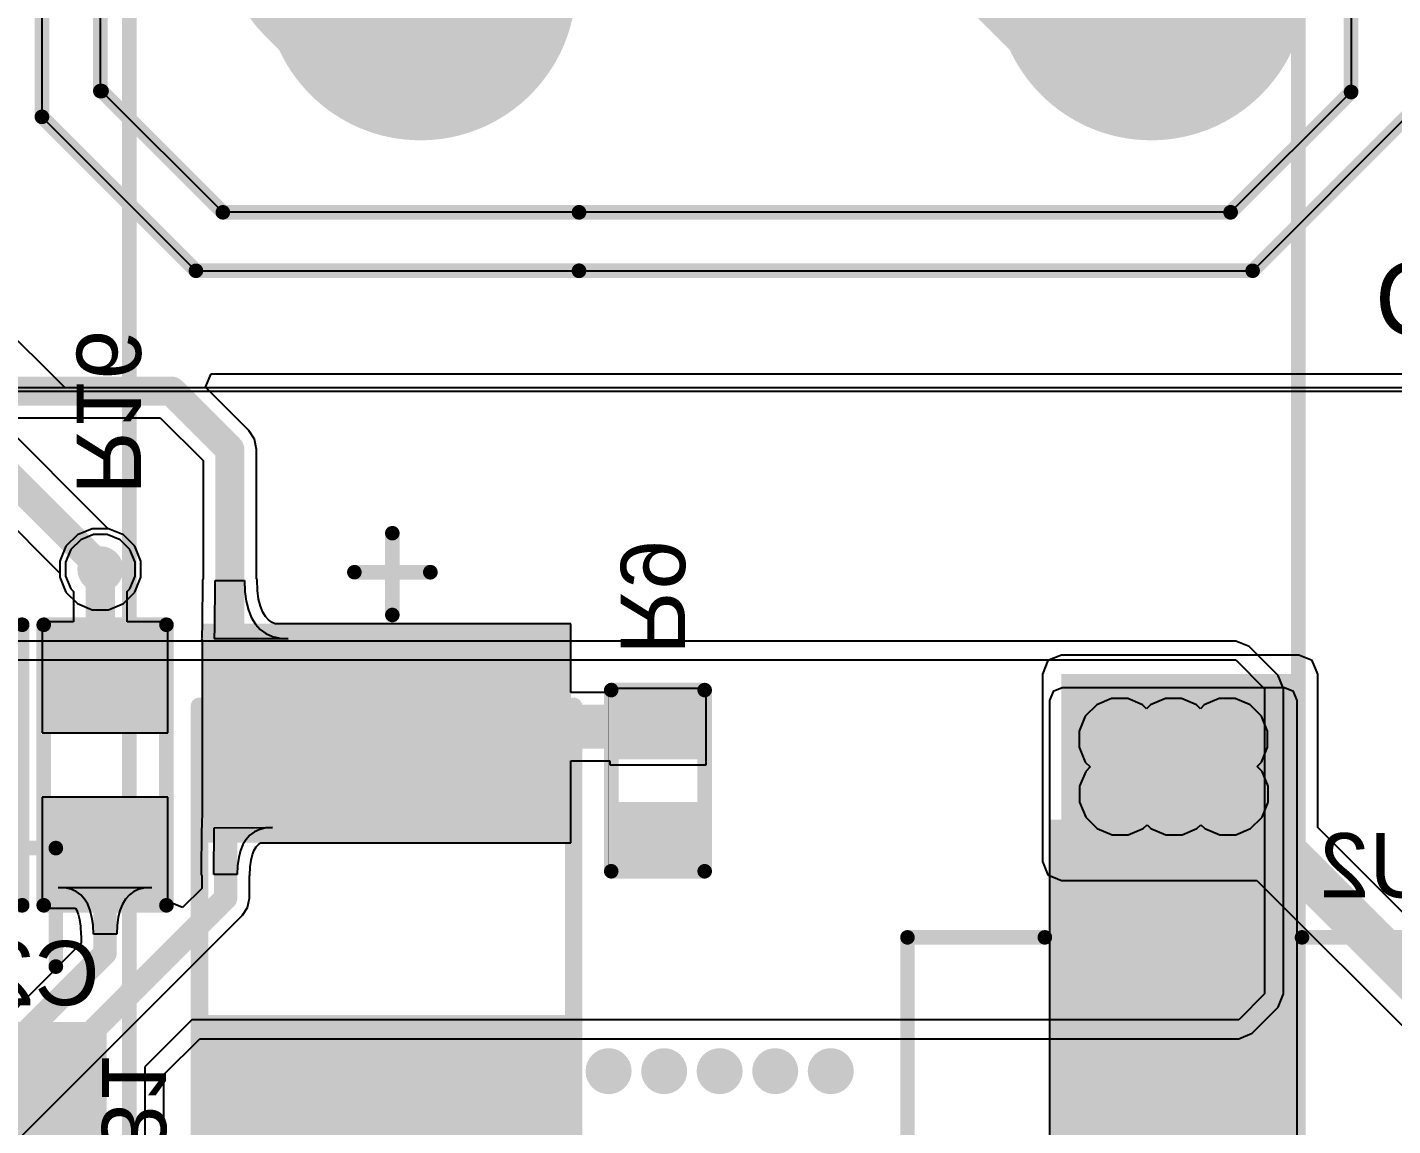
# Model space of a CAD drawing. Header units: millimetres. Extents: x -6 to 110, y 0 to 86.
# Drawn here: x 8.61 to 20.48, y 17.11 to 26.66 of the extents above; entities that cross this region are included whole.
import ezdxf

# ---------------------------------------------------------------- set-up
doc = ezdxf.new("R2010")
doc.units = ezdxf.units.MM
for name, color, linetype in [('BottomLayer', 5, 'Continuous'), ('BottomOverlay', 54, 'Continuous'), ('BottomPaste', 16, 'Continuous'), ('BottomSolder', 6, 'Continuous'), ('Mechanical2', 216, 'Continuous'), ('MidLayer1', 16, 'Continuous'), ('MidLayer2', 76, 'Continuous'), ('MultiLayer', 9, 'Continuous'), ('PadHoleLayer', 156, 'Continuous'), ('TopLayer', 1, 'Continuous'), ('TopOverlay', 2, 'Continuous'), ('TopPaste', 8, 'Continuous'), ('TopSolder', 216, 'Continuous'), ('ViaHoleLayer', 16, 'Continuous')]:
    doc.layers.add(name, color=color, linetype=linetype)
doc.styles.add('Arial', font='', dxfattribs={"height": 0.2})
doc.styles.get('Arial').set_extended_font_data('Arial')

# ---------------------------------------------------------------- blocks, each defined once
blk = doc.blocks.new('HF32FA_G_005_HSL1_22')
at = {"layer": 'BottomLayer'}
h = blk.add_hatch(color=5, dxfattribs=at)
edge = h.paths.add_edge_path()
edge.add_arc((7.62, 2.55), 1.25, 0, 360)
h = blk.add_hatch(color=5, dxfattribs=at)
edge = h.paths.add_edge_path()
edge.add_arc((7.62, -3.8), 1.25, 0, 360)
at = {"layer": 'BottomSolder'}
h = blk.add_hatch(color=6, dxfattribs=at)
edge = h.paths.add_edge_path()
edge.add_arc((7.62, 2.55), 1.352, 0, 360)
h = blk.add_hatch(color=6, dxfattribs=at)
edge = h.paths.add_edge_path()
edge.add_arc((7.62, -3.8), 1.352, 0, 360)
at = {"layer": 'MidLayer1'}
h = blk.add_hatch(color=16, dxfattribs=at)
edge = h.paths.add_edge_path()
edge.add_arc((7.62, 2.55), 1.25, 0, 360)
h = blk.add_hatch(color=16, dxfattribs=at)
edge = h.paths.add_edge_path()
edge.add_arc((7.62, -3.8), 1.25, 0, 360)
at = {"layer": 'MidLayer2'}
h = blk.add_hatch(color=76, dxfattribs=at)
edge = h.paths.add_edge_path()
edge.add_arc((7.62, 2.55), 1.25, 0, 360)
h = blk.add_hatch(color=76, dxfattribs=at)
edge = h.paths.add_edge_path()
edge.add_arc((7.62, -3.8), 1.25, 0, 360)
at = {"layer": 'MultiLayer'}
h = blk.add_hatch(color=9, dxfattribs=at)
edge = h.paths.add_edge_path()
edge.add_arc((7.62, 2.55), 1.25, 0, 360)
h = blk.add_hatch(color=9, dxfattribs=at)
edge = h.paths.add_edge_path()
edge.add_arc((7.62, -3.8), 1.25, 0, 360)
at = {"layer": 'PadHoleLayer'}
h = blk.add_hatch(color=156, dxfattribs=at)
edge = h.paths.add_edge_path()
edge.add_arc((7.62, 2.55), 0.65, 0, 360)
h = blk.add_hatch(color=156, dxfattribs=at)
edge = h.paths.add_edge_path()
edge.add_arc((7.62, -3.8), 0.65, 0, 360)
at = {"layer": 'TopLayer'}
h = blk.add_hatch(color=1, dxfattribs=at)
edge = h.paths.add_edge_path()
edge.add_arc((7.62, 2.55), 1.25, 0, 360)
h = blk.add_hatch(color=1, dxfattribs=at)
edge = h.paths.add_edge_path()
edge.add_arc((7.62, -3.8), 1.25, 0, 360)
at = {"layer": 'TopSolder'}
h = blk.add_hatch(color=216, dxfattribs=at)
edge = h.paths.add_edge_path()
edge.add_arc((7.62, 2.55), 1.352, 0, 360)
h = blk.add_hatch(color=216, dxfattribs=at)
edge = h.paths.add_edge_path()
edge.add_arc((7.62, -3.8), 1.352, 0, 360)
at = {"layer": 'TopOverlay', "const_width": 0.127}
for points in [[(-8.814, 5.08), (8.814, 5.08)], [(-8.814, -5.08), (8.814, -5.08)]]:
    blk.add_lwpolyline(points, dxfattribs=at)
blk = doc.blocks.new('SOT_89_3_B_37')
at = {"layer": 'BottomLayer'}
for points in [[(-1.79, 1.997), (-1.21, 1.997), (-1.21, 0.268), (-1.79, 0.268)], [(-0.29, 1.997), (0.29, 1.997), (0.29, 0.268), (-0.29, 0.268)], [(1.21, 1.997), (1.79, 1.997), (1.79, 0.268), (1.21, 0.268)], [(-0.967, 0.382), (0.967, 0.382), (0.967, -2.647), (-0.967, -2.647)]]:
    blk.add_hatch(color=5, dxfattribs=at).paths.add_polyline_path(points)
at = {"layer": 'BottomPaste'}
for points in [[(-1.79, 1.997), (-1.21, 1.997), (-1.21, 0.268), (-1.79, 0.268)], [(-0.29, 1.997), (0.29, 1.997), (0.29, 0.268), (-0.29, 0.268)], [(1.21, 1.997), (1.79, 1.997), (1.79, 0.268), (1.21, 0.268)], [(-0.967, 0.382), (0.967, 0.382), (0.967, -2.647), (-0.967, -2.647)]]:
    blk.add_hatch(color=16, dxfattribs=at).paths.add_polyline_path(points)
at = {"layer": 'BottomSolder'}
for points in [[(-1.892, 2.099), (-1.108, 2.099), (-1.108, 0.166), (-1.892, 0.166)], [(-0.392, 2.099), (0.392, 2.099), (0.392, 0.166), (-0.392, 0.166)], [(1.108, 2.099), (1.892, 2.099), (1.892, 0.166), (1.108, 0.166)], [(-1.068, 0.484), (1.068, 0.484), (1.068, -2.749), (-1.068, -2.749)]]:
    blk.add_hatch(color=6, dxfattribs=at).paths.add_polyline_path(points)
at = {"layer": 'BottomOverlay', "const_width": 0.127}
for points in [[(-2.083, 1.27), (-2.083, 1.016)], [(-1.956, 1.143), (-2.083, 1.27)], [(-1.956, 1.143), (-2.083, 1.016)], [(-2.311, 0.889), (-2.311, -1.727)], [(2.311, 0.889), (2.311, -1.727)], [(-1.118, -1.727), (-2.311, -1.727)], [(2.311, -1.727), (1.118, -1.727)]]:
    blk.add_lwpolyline(points, dxfattribs=at)
at = {"layer": 'BottomOverlay', "const_width": 0.0635}
for points in [[(-2.115, 1.27, 1), (-2.051, 1.27, 1)], [(-2.115, 1.27, 1), (-2.051, 1.27, 1)], [(-1.988, 1.143, 1), (-1.924, 1.143, 1)], [(-1.988, 1.143, 1), (-1.924, 1.143, 1)], [(-2.115, 1.016, 1), (-2.051, 1.016, 1)], [(-2.115, 1.016, 1), (-2.051, 1.016, 1)], [(-2.343, 0.889, 1), (-2.28, 0.889, 1)], [(2.28, 0.889, 1), (2.343, 0.889, 1)], [(-2.343, -1.727, 1), (-2.28, -1.727, 1)], [(-2.343, -1.727, 1), (-2.28, -1.727, 1)], [(-1.149, -1.727, 1), (-1.086, -1.727, 1)], [(1.086, -1.727, 1), (1.149, -1.727, 1)], [(2.28, -1.727, 1), (2.343, -1.727, 1)], [(2.28, -1.727, 1), (2.343, -1.727, 1)]]:
    blk.add_lwpolyline(points, format="xyb", close=True, dxfattribs=at)
blk = doc.blocks.new('RES_0603_B_40')
at = {"layer": 'BottomLayer'}
for points in [[(-1.143, -0.4445), (-1.143, 0.4445), (-0.381, 0.4445), (-0.381, -0.4445)], [(0.381, -0.4445), (0.381, 0.4445), (1.143, 0.4445), (1.143, -0.4445)]]:
    blk.add_hatch(color=5, dxfattribs=at).paths.add_polyline_path(points)
at = {"layer": 'BottomPaste'}
for points in [[(-1.143, -0.4445), (-1.143, 0.4445), (-0.381, 0.4445), (-0.381, -0.4445)], [(0.381, -0.4445), (0.381, 0.4445), (1.143, 0.4445), (1.143, -0.4445)]]:
    blk.add_hatch(color=16, dxfattribs=at).paths.add_polyline_path(points)
at = {"layer": 'BottomSolder'}
for points in [[(-1.2446, -0.5461), (-1.2446, 0.5461), (-0.2794, 0.5461), (-0.2794, -0.5461)], [(0.2794, -0.5461), (0.2794, 0.5461), (1.2446, 0.5461), (1.2446, -0.5461)]]:
    blk.add_hatch(color=6, dxfattribs=at).paths.add_polyline_path(points)
at = {"layer": 'BottomOverlay', "const_width": 0.127}
for points in [[(1.2192, 0.5334), (-1.2192, 0.5334)], [(-1.2192, -0.5334), (-1.2192, 0.5334)], [(1.2192, -0.5334), (1.2192, 0.5334)], [(1.2192, -0.5334), (-1.2192, -0.5334)]]:
    blk.add_lwpolyline(points, dxfattribs=at)
at = {"layer": 'BottomOverlay', "const_width": 0.0635}
for points in [[(-1.25095, 0.5334, 1), (-1.18745, 0.5334, 1)], [(-1.25095, 0.5334, 1), (-1.18745, 0.5334, 1)], [(1.18745, 0.5334, 1), (1.25095, 0.5334, 1)], [(1.18745, 0.5334, 1), (1.25095, 0.5334, 1)], [(-1.25095, -0.5334, 1), (-1.18745, -0.5334, 1)], [(-1.25095, -0.5334, 1), (-1.18745, -0.5334, 1)], [(1.18745, -0.5334, 1), (1.25095, -0.5334, 1)], [(1.18745, -0.5334, 1), (1.25095, -0.5334, 1)]]:
    blk.add_lwpolyline(points, format="xyb", close=True, dxfattribs=at)
blk = doc.blocks.new('R___0603_B_41')
at = {"layer": 'BottomLayer'}
for points in [[(-1.143, -0.4445), (-1.143, 0.4445), (-0.381, 0.4445), (-0.381, -0.4445)], [(0.381, -0.4445), (0.381, 0.4445), (1.143, 0.4445), (1.143, -0.4445)]]:
    blk.add_hatch(color=5, dxfattribs=at).paths.add_polyline_path(points)
at = {"layer": 'BottomPaste'}
for points in [[(-1.143, -0.4445), (-1.143, 0.4445), (-0.381, 0.4445), (-0.381, -0.4445)], [(0.381, -0.4445), (0.381, 0.4445), (1.143, 0.4445), (1.143, -0.4445)]]:
    blk.add_hatch(color=16, dxfattribs=at).paths.add_polyline_path(points)
at = {"layer": 'BottomSolder'}
for points in [[(-1.2446, -0.5461), (-1.2446, 0.5461), (-0.2794, 0.5461), (-0.2794, -0.5461)], [(0.2794, -0.5461), (0.2794, 0.5461), (1.2446, 0.5461), (1.2446, -0.5461)]]:
    blk.add_hatch(color=6, dxfattribs=at).paths.add_polyline_path(points)
at = {"layer": 'BottomOverlay', "const_width": 0.127}
for points in [[(1.2192, 0.5334), (-1.2192, 0.5334)], [(-1.2192, -0.5334), (-1.2192, 0.5334)], [(1.2192, -0.5334), (1.2192, 0.5334)], [(1.2192, -0.5334), (-1.2192, -0.5334)]]:
    blk.add_lwpolyline(points, dxfattribs=at)
at = {"layer": 'BottomOverlay', "const_width": 0.0635}
for points in [[(-1.25095, 0.5334, 1), (-1.18745, 0.5334, 1)], [(-1.25095, 0.5334, 1), (-1.18745, 0.5334, 1)], [(1.18745, 0.5334, 1), (1.25095, 0.5334, 1)], [(1.18745, 0.5334, 1), (1.25095, 0.5334, 1)], [(-1.25095, -0.5334, 1), (-1.18745, -0.5334, 1)], [(-1.25095, -0.5334, 1), (-1.18745, -0.5334, 1)], [(1.18745, -0.5334, 1), (1.25095, -0.5334, 1)], [(1.18745, -0.5334, 1), (1.25095, -0.5334, 1)]]:
    blk.add_lwpolyline(points, format="xyb", close=True, dxfattribs=at)
blk = doc.blocks.new('R___0402_B_47')
at = {"layer": 'BottomLayer'}
for points in [[(-0.241, 0.318), (-0.241, -0.318), (-0.699, -0.318), (-0.699, 0.318)], [(0.699, 0.318), (0.699, -0.318), (0.241, -0.318), (0.241, 0.318)]]:
    blk.add_hatch(color=5, dxfattribs=at).paths.add_polyline_path(points)
at = {"layer": 'BottomPaste'}
for points in [[(-0.241, 0.318), (-0.241, -0.318), (-0.699, -0.318), (-0.699, 0.318)], [(0.699, 0.318), (0.699, -0.318), (0.241, -0.318), (0.241, 0.318)]]:
    blk.add_hatch(color=16, dxfattribs=at).paths.add_polyline_path(points)
at = {"layer": 'BottomSolder'}
for points in [[(-0.186, 0.373), (-0.186, -0.373), (-0.754, -0.373), (-0.754, 0.373)], [(0.754, 0.373), (0.754, -0.373), (0.186, -0.373), (0.186, 0.373)]]:
    blk.add_hatch(color=6, dxfattribs=at).paths.add_polyline_path(points)
at = {"layer": 'BottomOverlay'}
for points, const_width in [([(-0.787, 0.406), (-0.787, -0.406)], 0.127), ([(-0.787, 0.406), (0.787, 0.406)], 0.127), ([(-0.813, 0.432), (0.813, 0.432)], 0.00323), ([(0.787, 0.406), (0.787, -0.406)], 0.127), ([(-0.787, -0.406), (0.787, -0.406)], 0.127)]:
    blk.add_lwpolyline(points, dxfattribs=dict(at, const_width=const_width))
for points, const_width in [([(-0.819, 0.406, 1), (-0.756, 0.406, 1)], 0.0635), ([(-0.819, 0.406, 1), (-0.756, 0.406, 1)], 0.0635), ([(-0.814, 0.432, 1), (-0.812, 0.432, 1)], 0.00161), ([(0.756, 0.406, 1), (0.819, 0.406, 1)], 0.0635), ([(0.756, 0.406, 1), (0.819, 0.406, 1)], 0.0635), ([(0.812, 0.432, 1), (0.814, 0.432, 1)], 0.00161), ([(-0.819, -0.406, 1), (-0.756, -0.406, 1)], 0.0635), ([(-0.819, -0.406, 1), (-0.756, -0.406, 1)], 0.0635), ([(0.756, -0.406, 1), (0.819, -0.406, 1)], 0.0635), ([(0.756, -0.406, 1), (0.819, -0.406, 1)], 0.0635)]:
    blk.add_lwpolyline(points, format="xyb", close=True, dxfattribs=dict(at, const_width=const_width))
blk = doc.blocks.new('V________T______55')
at = {"layer": 'TopLayer'}
for points in [[(-4.4, 2.062), (-3.2, 2.062), (-3.2, 0.462), (-4.4, 0.462)], [(3.2, 2.062), (4.4, 2.062), (4.4, 0.462), (3.2, 0.462)], [(-2.75, -0.462), (-2.25, -0.462), (-2.25, -2.062), (-2.75, -2.062)], [(-1.75, -0.462), (-1.25, -0.462), (-1.25, -2.062), (-1.75, -2.062)], [(-0.75, -0.462), (-0.25, -0.462), (-0.25, -2.062), (-0.75, -2.062)], [(0.25, -0.462), (0.75, -0.462), (0.75, -2.062), (0.25, -2.062)], [(1.25, -0.462), (1.75, -0.462), (1.75, -2.062), (1.25, -2.062)], [(2.25, -0.462), (2.75, -0.462), (2.75, -2.062), (2.25, -2.062)]]:
    blk.add_hatch(color=1, dxfattribs=at).paths.add_polyline_path(points)
at = {"layer": 'TopPaste'}
for points in [[(-4.4, 2.062), (-3.2, 2.062), (-3.2, 0.462), (-4.4, 0.462)], [(3.2, 2.062), (4.4, 2.062), (4.4, 0.462), (3.2, 0.462)], [(-2.75, -0.462), (-2.25, -0.462), (-2.25, -2.062), (-2.75, -2.062)], [(-1.75, -0.462), (-1.25, -0.462), (-1.25, -2.062), (-1.75, -2.062)], [(-0.75, -0.462), (-0.25, -0.462), (-0.25, -2.062), (-0.75, -2.062)], [(0.25, -0.462), (0.75, -0.462), (0.75, -2.062), (0.25, -2.062)], [(1.25, -0.462), (1.75, -0.462), (1.75, -2.062), (1.25, -2.062)], [(2.25, -0.462), (2.75, -0.462), (2.75, -2.062), (2.25, -2.062)]]:
    blk.add_hatch(color=8, dxfattribs=at).paths.add_polyline_path(points)
at = {"layer": 'TopSolder'}
for points in [[(-4.502, 2.164), (-3.098, 2.164), (-3.098, 0.361), (-4.502, 0.361)], [(3.098, 2.164), (4.502, 2.164), (4.502, 0.361), (3.098, 0.361)], [(-2.852, -0.361), (-2.148, -0.361), (-2.148, -2.164), (-2.852, -2.164)], [(-1.852, -0.361), (-1.148, -0.361), (-1.148, -2.164), (-1.852, -2.164)], [(-0.852, -0.361), (-0.148, -0.361), (-0.148, -2.164), (-0.852, -2.164)], [(0.148, -0.361), (0.852, -0.361), (0.852, -2.164), (0.148, -2.164)], [(1.148, -0.361), (1.852, -0.361), (1.852, -2.164), (1.148, -2.164)], [(2.148, -0.361), (2.852, -0.361), (2.852, -2.164), (2.148, -2.164)]]:
    blk.add_hatch(color=216, dxfattribs=at).paths.add_polyline_path(points)
at = {"layer": 'TopOverlay', "const_width": 0.127}
for points in [[(2.932, 2.173), (-2.884, 2.173)], [(-4.059, -0.12), (-4.059, -1.15)], [(4.059, -0.12), (4.059, -1.15)], [(-3.08, -1.15), (-4.059, -1.15)], [(4.059, -1.15), (3.08, -1.15)], [(-3.15, -1.422), (-3.15, -1.676)], [(-3.023, -1.549), (-3.15, -1.422)], [(-3.023, -1.549), (-3.15, -1.676)]]:
    blk.add_lwpolyline(points, dxfattribs=at)
at = {"layer": 'TopOverlay', "const_width": 0.0635}
for points in [[(-2.916, 2.173, 1), (-2.853, 2.173, 1)], [(2.9, 2.173, 1), (2.964, 2.173, 1)], [(-4.091, -0.12, 1), (-4.027, -0.12, 1)], [(4.027, -0.12, 1), (4.091, -0.12, 1)], [(-4.091, -1.15, 1), (-4.027, -1.15, 1)], [(-4.091, -1.15, 1), (-4.027, -1.15, 1)], [(-3.112, -1.15, 1), (-3.049, -1.15, 1)], [(3.049, -1.15, 1), (3.112, -1.15, 1)], [(4.027, -1.15, 1), (4.091, -1.15, 1)], [(4.027, -1.15, 1), (4.091, -1.15, 1)], [(-3.181, -1.422, 1), (-3.118, -1.422, 1)], [(-3.181, -1.422, 1), (-3.118, -1.422, 1)], [(-3.054, -1.549, 1), (-2.991, -1.549, 1)], [(-3.054, -1.549, 1), (-2.991, -1.549, 1)], [(-3.181, -1.676, 1), (-3.118, -1.676, 1)], [(-3.181, -1.676, 1), (-3.118, -1.676, 1)]]:
    blk.add_lwpolyline(points, format="xyb", close=True, dxfattribs=at)
blk = doc.blocks.new('C____B_B_71')
at = {"layer": 'BottomLayer'}
for points in [[(-0.85, 1.5), (-0.85, -1.5), (-2.55, -1.5), (-2.55, 1.5)], [(2.55, 1.5), (2.55, -1.5), (0.85, -1.5), (0.85, 1.5)]]:
    blk.add_hatch(color=5, dxfattribs=at).paths.add_polyline_path(points)
at = {"layer": 'BottomPaste'}
for points in [[(-0.85, 1.5), (-0.85, -1.5), (-2.55, -1.5), (-2.55, 1.5)], [(2.55, 1.5), (2.55, -1.5), (0.85, -1.5), (0.85, 1.5)]]:
    blk.add_hatch(color=16, dxfattribs=at).paths.add_polyline_path(points)
at = {"layer": 'BottomSolder'}
for points in [[(-0.748, 1.602), (-0.748, -1.602), (-2.652, -1.602), (-2.652, 1.602)], [(2.652, 1.602), (2.652, -1.602), (0.748, -1.602), (0.748, 1.602)]]:
    blk.add_hatch(color=6, dxfattribs=at).paths.add_polyline_path(points)
at = {"layer": 'BottomOverlay', "const_width": 0.152}
for points in [[(2.028, 1.626), (-1.934, 1.626)], [(2.028, -1.626), (-1.934, -1.626)]]:
    blk.add_lwpolyline(points, dxfattribs=at)
at = {"layer": 'BottomOverlay', "const_width": 0.0762}
for points in [[(-1.972, 1.626, 1), (-1.896, 1.626, 1)], [(1.99, 1.626, 1), (2.066, 1.626, 1)], [(-1.972, -1.626, 1), (-1.896, -1.626, 1)], [(1.99, -1.626, 1), (2.066, -1.626, 1)]]:
    blk.add_lwpolyline(points, format="xyb", close=True, dxfattribs=at)

msp = doc.modelspace()

# ---------------------------------------------------------------- hatches: boundary and pattern name
at = {"layer": 'BottomLayer'}
h = msp.add_hatch(color=5, dxfattribs=at)
edge = h.paths.add_edge_path()
edge.add_arc((9.248, 21.946), 0.2, 0, 360)
msp.add_hatch(color=5, dxfattribs=at).paths.add_polyline_path([(17.607, 16.636), (19.54, 16.636), (19.54, 20.806), (17.607, 20.806)])
h = msp.add_hatch(color=5, dxfattribs=at)
edge = h.paths.add_edge_path()
edge.add_arc((18.107, 20.468), 0.2, 0, 360)
h = msp.add_hatch(color=5, dxfattribs=at)
edge = h.paths.add_edge_path()
edge.add_arc((18.574, 20.468), 0.2, 0, 360)
h = msp.add_hatch(color=5, dxfattribs=at)
edge = h.paths.add_edge_path()
edge.add_arc((19.041, 20.468), 0.2, 0, 360)
h = msp.add_hatch(color=5, dxfattribs=at)
edge = h.paths.add_edge_path()
edge.add_arc((18.112, 19.99), 0.2, 0, 360)
h = msp.add_hatch(color=5, dxfattribs=at)
edge = h.paths.add_edge_path()
edge.add_arc((18.579, 19.99), 0.2, 0, 360)
h = msp.add_hatch(color=5, dxfattribs=at)
edge = h.paths.add_edge_path()
edge.add_arc((19.046, 19.99), 0.2, 0, 360)
h = msp.add_hatch(color=5, dxfattribs=at)
edge = h.paths.add_edge_path()
edge.add_arc((13.665, 17.583), 0.2, 0, 360)
h = msp.add_hatch(color=5, dxfattribs=at)
edge = h.paths.add_edge_path()
edge.add_arc((14.148, 17.583), 0.2, 0, 360)
h = msp.add_hatch(color=5, dxfattribs=at)
edge = h.paths.add_edge_path()
edge.add_arc((14.63, 17.583), 0.2, 0, 360)
h = msp.add_hatch(color=5, dxfattribs=at)
edge = h.paths.add_edge_path()
edge.add_arc((15.113, 17.583), 0.2, 0, 360)
h = msp.add_hatch(color=5, dxfattribs=at)
edge = h.paths.add_edge_path()
edge.add_arc((15.596, 17.583), 0.2, 0, 360)
at = {"layer": 'MidLayer1'}
h = msp.add_hatch(color=16, dxfattribs=at)
edge = h.paths.add_edge_path()
edge.add_arc((9.248, 21.946), 0.2, 0, 360)
h = msp.add_hatch(color=16, dxfattribs=at)
edge = h.paths.add_edge_path()
edge.add_arc((18.107, 20.468), 0.2, 0, 360)
h = msp.add_hatch(color=16, dxfattribs=at)
edge = h.paths.add_edge_path()
edge.add_arc((18.574, 20.468), 0.2, 0, 360)
h = msp.add_hatch(color=16, dxfattribs=at)
edge = h.paths.add_edge_path()
edge.add_arc((19.041, 20.468), 0.2, 0, 360)
h = msp.add_hatch(color=16, dxfattribs=at)
edge = h.paths.add_edge_path()
edge.add_arc((18.112, 19.99), 0.2, 0, 360)
h = msp.add_hatch(color=16, dxfattribs=at)
edge = h.paths.add_edge_path()
edge.add_arc((18.579, 19.99), 0.2, 0, 360)
h = msp.add_hatch(color=16, dxfattribs=at)
edge = h.paths.add_edge_path()
edge.add_arc((19.046, 19.99), 0.2, 0, 360)
h = msp.add_hatch(color=16, dxfattribs=at)
edge = h.paths.add_edge_path()
edge.add_arc((13.665, 17.583), 0.2, 0, 360)
h = msp.add_hatch(color=16, dxfattribs=at)
edge = h.paths.add_edge_path()
edge.add_arc((14.148, 17.583), 0.2, 0, 360)
h = msp.add_hatch(color=16, dxfattribs=at)
edge = h.paths.add_edge_path()
edge.add_arc((14.63, 17.583), 0.2, 0, 360)
h = msp.add_hatch(color=16, dxfattribs=at)
edge = h.paths.add_edge_path()
edge.add_arc((15.113, 17.583), 0.2, 0, 360)
h = msp.add_hatch(color=16, dxfattribs=at)
edge = h.paths.add_edge_path()
edge.add_arc((15.596, 17.583), 0.2, 0, 360)
at = {"layer": 'MidLayer2'}
h = msp.add_hatch(color=76, dxfattribs=at)
edge = h.paths.add_edge_path()
edge.add_arc((9.248, 21.946), 0.2, 0, 360)
h = msp.add_hatch(color=76, dxfattribs=at)
edge = h.paths.add_edge_path()
edge.add_arc((18.107, 20.468), 0.2, 0, 360)
h = msp.add_hatch(color=76, dxfattribs=at)
edge = h.paths.add_edge_path()
edge.add_arc((18.574, 20.468), 0.2, 0, 360)
h = msp.add_hatch(color=76, dxfattribs=at)
edge = h.paths.add_edge_path()
edge.add_arc((19.041, 20.468), 0.2, 0, 360)
h = msp.add_hatch(color=76, dxfattribs=at)
edge = h.paths.add_edge_path()
edge.add_arc((18.112, 19.99), 0.2, 0, 360)
h = msp.add_hatch(color=76, dxfattribs=at)
edge = h.paths.add_edge_path()
edge.add_arc((18.579, 19.99), 0.2, 0, 360)
h = msp.add_hatch(color=76, dxfattribs=at)
edge = h.paths.add_edge_path()
edge.add_arc((19.046, 19.99), 0.2, 0, 360)
h = msp.add_hatch(color=76, dxfattribs=at)
edge = h.paths.add_edge_path()
edge.add_arc((13.665, 17.583), 0.2, 0, 360)
h = msp.add_hatch(color=76, dxfattribs=at)
edge = h.paths.add_edge_path()
edge.add_arc((14.148, 17.583), 0.2, 0, 360)
h = msp.add_hatch(color=76, dxfattribs=at)
edge = h.paths.add_edge_path()
edge.add_arc((14.63, 17.583), 0.2, 0, 360)
h = msp.add_hatch(color=76, dxfattribs=at)
edge = h.paths.add_edge_path()
edge.add_arc((15.113, 17.583), 0.2, 0, 360)
h = msp.add_hatch(color=76, dxfattribs=at)
edge = h.paths.add_edge_path()
edge.add_arc((15.596, 17.583), 0.2, 0, 360)
at = {"layer": 'TopLayer'}
h = msp.add_hatch(color=1, dxfattribs=at)
edge = h.paths.add_edge_path()
edge.add_arc((9.248, 21.946), 0.2, 0, 360)
msp.add_hatch(color=1, dxfattribs=at).paths.add_polyline_path([(17.6, 19.406), (19.663, 19.406), (19.663, 21.035), (17.6, 21.035)])
h = msp.add_hatch(color=1, dxfattribs=at)
edge = h.paths.add_edge_path()
edge.add_arc((18.107, 20.468), 0.2, 0, 360)
h = msp.add_hatch(color=1, dxfattribs=at)
edge = h.paths.add_edge_path()
edge.add_arc((18.574, 20.468), 0.2, 0, 360)
h = msp.add_hatch(color=1, dxfattribs=at)
edge = h.paths.add_edge_path()
edge.add_arc((19.041, 20.468), 0.2, 0, 360)
h = msp.add_hatch(color=1, dxfattribs=at)
edge = h.paths.add_edge_path()
edge.add_arc((18.112, 19.99), 0.2, 0, 360)
h = msp.add_hatch(color=1, dxfattribs=at)
edge = h.paths.add_edge_path()
edge.add_arc((18.579, 19.99), 0.2, 0, 360)
h = msp.add_hatch(color=1, dxfattribs=at)
edge = h.paths.add_edge_path()
edge.add_arc((19.046, 19.99), 0.2, 0, 360)
h = msp.add_hatch(color=1, dxfattribs=at)
edge = h.paths.add_edge_path()
edge.add_arc((13.665, 17.583), 0.2, 0, 360)
h = msp.add_hatch(color=1, dxfattribs=at)
edge = h.paths.add_edge_path()
edge.add_arc((14.148, 17.583), 0.2, 0, 360)
h = msp.add_hatch(color=1, dxfattribs=at)
edge = h.paths.add_edge_path()
edge.add_arc((14.63, 17.583), 0.2, 0, 360)
h = msp.add_hatch(color=1, dxfattribs=at)
edge = h.paths.add_edge_path()
edge.add_arc((15.113, 17.583), 0.2, 0, 360)
h = msp.add_hatch(color=1, dxfattribs=at)
edge = h.paths.add_edge_path()
edge.add_arc((15.596, 17.583), 0.2, 0, 360)
at = {"layer": 'ViaHoleLayer'}
h = msp.add_hatch(color=16, dxfattribs=at)
edge = h.paths.add_edge_path()
edge.add_arc((9.248, 21.946), 0.1, 0, 360)
h = msp.add_hatch(color=16, dxfattribs=at)
edge = h.paths.add_edge_path()
edge.add_arc((18.107, 20.468), 0.1, 0, 360)
h = msp.add_hatch(color=16, dxfattribs=at)
edge = h.paths.add_edge_path()
edge.add_arc((18.574, 20.468), 0.1, 0, 360)
h = msp.add_hatch(color=16, dxfattribs=at)
edge = h.paths.add_edge_path()
edge.add_arc((19.041, 20.468), 0.1, 0, 360)
h = msp.add_hatch(color=16, dxfattribs=at)
edge = h.paths.add_edge_path()
edge.add_arc((18.112, 19.99), 0.1, 0, 360)
h = msp.add_hatch(color=16, dxfattribs=at)
edge = h.paths.add_edge_path()
edge.add_arc((18.579, 19.99), 0.1, 0, 360)
h = msp.add_hatch(color=16, dxfattribs=at)
edge = h.paths.add_edge_path()
edge.add_arc((19.046, 19.99), 0.1, 0, 360)
h = msp.add_hatch(color=16, dxfattribs=at)
edge = h.paths.add_edge_path()
edge.add_arc((13.665, 17.583), 0.1, 0, 360)
h = msp.add_hatch(color=16, dxfattribs=at)
edge = h.paths.add_edge_path()
edge.add_arc((14.148, 17.583), 0.1, 0, 360)
h = msp.add_hatch(color=16, dxfattribs=at)
edge = h.paths.add_edge_path()
edge.add_arc((14.63, 17.583), 0.1, 0, 360)
h = msp.add_hatch(color=16, dxfattribs=at)
edge = h.paths.add_edge_path()
edge.add_arc((15.113, 17.583), 0.1, 0, 360)
h = msp.add_hatch(color=16, dxfattribs=at)
edge = h.paths.add_edge_path()
edge.add_arc((15.596, 17.583), 0.1, 0, 360)

# ---------------------------------------------------------------- linework, layer by layer
at = {"layer": 'BottomLayer'}
for p, q in [((10.162, 23.527), (10.211, 23.644)), ((10.211, 23.644), (22.146, 23.644)), ((10.538, 23.152), (10.162, 23.527)), ((7.903, 23.261), (9.769, 23.261)), ((9.769, 23.261), (10.14, 22.89)), ((10.588, 23.076), (10.538, 23.152)), ((10.606, 22.987), (10.588, 23.076)), ((10.606, 21.862), (10.606, 22.987)), ((10.14, 22.89), (10.14, 21.859)), ((9.077, 22.201), (8.992, 22.116)), ((9.188, 22.247), (9.077, 22.201)), ((9.308, 22.247), (9.188, 22.247)), ((9.419, 22.201), (9.308, 22.247)), ((9.504, 22.116), (9.419, 22.201)), ((8.992, 22.116), (8.946, 22.006)), ((9.55, 22.006), (9.504, 22.116)), ((8.946, 22.006), (8.946, 21.886)), ((9.55, 21.886), (9.55, 22.006)), ((8.946, 21.886), (8.992, 21.775)), ((9.504, 21.775), (9.55, 21.886)), ((10.136, 21.85), (10.133, 21.472)), ((10.14, 21.859), (10.136, 21.85)), ((10.243, 21.423), (10.246, 21.849)), ((10.246, 21.849), (10.5, 21.849)), ((10.5, 21.849), (10.504, 21.753)), ((10.61, 21.854), (10.606, 21.862)), ((10.613, 21.762), (10.61, 21.854)), ((8.992, 21.775), (9.015, 21.752)), ((9.015, 21.752), (9.015, 21.489)), ((9.481, 21.752), (9.504, 21.775)), ((9.481, 21.489), (9.481, 21.752)), ((10.504, 21.753), (10.515, 21.667)), ((10.623, 21.687), (10.613, 21.762)), ((10.515, 21.667), (10.534, 21.59)), ((10.639, 21.624), (10.623, 21.687)), ((10.659, 21.574), (10.639, 21.624)), ((9.015, 21.489), (8.743, 21.489)), ((8.743, 21.489), (8.743, 20.524)), ((9.835, 21.489), (9.481, 21.489)), ((9.835, 20.524), (9.835, 21.489)), ((10.534, 21.59), (10.561, 21.524)), ((10.561, 21.524), (10.595, 21.468)), ((10.683, 21.535), (10.659, 21.574)), ((10.71, 21.505), (10.683, 21.535)), ((10.742, 21.483), (10.71, 21.505)), ((10.768, 21.472), (10.742, 21.483)), ((10.133, 21.472), (10.13, 21.356)), ((10.133, 21.472), (10.133, 21.472)), ((10.239, 21.347), (10.241, 21.362)), ((10.241, 21.362), (10.243, 21.423)), ((10.595, 21.468), (10.637, 21.423)), ((10.637, 21.423), (10.687, 21.387)), ((10.687, 21.387), (10.744, 21.362)), ((10.744, 21.362), (10.809, 21.347)), ((13.336, 21.472), (10.768, 21.472)), ((13.336, 20.875), (13.336, 21.472)), ((10.132, 21.351), (10.128, 21.341)), ((10.128, 21.341), (10.133, 21.329)), ((10.13, 21.356), (10.132, 21.351)), ((10.133, 21.329), (10.133, 19.792)), ((10.238, 21.341), (10.239, 21.347)), ((10.881, 21.341), (10.238, 21.341)), ((10.809, 21.347), (10.881, 21.341)), ((14.513, 20.908), (13.675, 20.908)), ((13.675, 20.908), (13.675, 20.875)), ((14.513, 20.247), (14.513, 20.908)), ((17.607, 20.916), (17.53, 20.884)), ((19.54, 20.916), (17.607, 20.916)), ((19.618, 20.884), (19.54, 20.916)), ((13.675, 20.875), (13.336, 20.875)), ((17.53, 20.884), (17.497, 20.806)), ((17.497, 20.806), (17.497, 16.966)), ((19.65, 20.806), (19.618, 20.884)), ((19.65, 16.636), (19.65, 20.806)), ((8.743, 20.524), (9.835, 20.524)), ((13.336, 19.568), (13.336, 20.28)), ((13.336, 20.28), (13.675, 20.28)), ((13.675, 20.28), (13.675, 20.247)), ((13.675, 20.247), (14.513, 20.247)), ((9.835, 19.965), (8.743, 19.965)), ((8.743, 19.965), (8.743, 19)), ((9.835, 19.057), (9.835, 19.965)), ((10.128, 19.699), (10.125, 19.293)), ((10.129, 19.702), (10.128, 19.699)), ((10.133, 19.792), (10.129, 19.772)), ((10.129, 19.772), (10.129, 19.772)), ((10.129, 19.772), (10.129, 19.702)), ((10.238, 19.698), (10.743, 19.701)), ((10.743, 19.701), (10.685, 19.697)), ((10.235, 19.292), (10.238, 19.698)), ((10.514, 19.598), (10.487, 19.553)), ((10.548, 19.635), (10.514, 19.598)), ((10.587, 19.664), (10.548, 19.635)), ((10.633, 19.684), (10.587, 19.664)), ((10.685, 19.697), (10.633, 19.684)), ((10.465, 19.5), (10.45, 19.439)), ((10.487, 19.553), (10.465, 19.5)), ((10.558, 19.418), (10.57, 19.466)), ((10.57, 19.466), (10.585, 19.504)), ((10.585, 19.504), (10.603, 19.532)), ((10.603, 19.532), (10.621, 19.553)), ((10.621, 19.553), (10.643, 19.568)), ((10.643, 19.568), (10.643, 19.568)), ((10.643, 19.568), (13.336, 19.568)), ((10.441, 19.369), (10.438, 19.292)), ((10.45, 19.439), (10.441, 19.369)), ((10.548, 19.288), (10.551, 19.36)), ((10.551, 19.36), (10.558, 19.418)), ((10.125, 19.293), (10.125, 19.292)), ((10.125, 19.292), (10.125, 19.292)), ((10.125, 19.292), (10.129, 19.281)), ((10.129, 19.281), (10.129, 19.172)), ((10.438, 19.292), (10.235, 19.292)), ((10.544, 19.278), (10.548, 19.288)), ((10.544, 19.086), (10.544, 19.278)), ((8.94, 19.176), (8.882, 19.18)), ((8.882, 19.18), (9.695, 19.18)), ((8.992, 19.164), (8.94, 19.176)), ((9.038, 19.144), (8.992, 19.164)), ((9.077, 19.115), (9.038, 19.144)), ((9.111, 19.079), (9.077, 19.115)), ((9.5, 19.115), (9.467, 19.079)), ((9.54, 19.144), (9.5, 19.115)), ((9.585, 19.164), (9.54, 19.144)), ((9.637, 19.176), (9.585, 19.164)), ((9.695, 19.18), (9.637, 19.176)), ((10.129, 19.172), (9.962, 19.005)), ((8.743, 19), (9.031, 19)), ((9.031, 19), (9.04, 18.984)), ((9.138, 19.034), (9.111, 19.079)), ((9.16, 18.981), (9.138, 19.034)), ((9.439, 19.034), (9.418, 18.981)), ((9.467, 19.079), (9.439, 19.034)), ((9.962, 19.005), (9.835, 19.057)), ((10.483, 18.94), (10.528, 19.007)), ((10.528, 19.007), (10.544, 19.086)), ((10.544, 19.086), (10.544, 19.086)), ((7.714, 16.171), (10.483, 18.94)), ((9.04, 18.984), (9.055, 18.947)), ((9.055, 18.947), (9.067, 18.9)), ((9.067, 18.9), (9.074, 18.842)), ((9.175, 18.92), (9.16, 18.981)), ((9.184, 18.851), (9.175, 18.92)), ((9.403, 18.92), (9.393, 18.851)), ((9.418, 18.981), (9.403, 18.92)), ((10.483, 18.94), (10.483, 18.94)), ((9.074, 18.842), (9.077, 18.77)), ((9.077, 18.77), (9.082, 18.76)), ((9.082, 18.76), (9.082, 18.695)), ((9.187, 18.774), (9.184, 18.851)), ((9.39, 18.774), (9.187, 18.774)), ((9.393, 18.851), (9.39, 18.774)), ((9.082, 18.695), (8.353, 17.966))]:
    msp.add_line(p, q, dxfattribs=at)
for points, const_width in [([(11.581, 27.475), (11.581, 33.148)], 2.54), ([(16.581, 28.825), (18.38, 27.026)], 2.54), ([(11.581, 27.475), (12.03, 27.026)], 2.54), ([(7.01, 23.494), (9.866, 23.494)], 0.254), ([(9.866, 23.494), (10.373, 22.987)], 0.254), ([(10.373, 20.837), (10.373, 22.987)], 0.254), ([(9.248, 21.047), (9.248, 21.946)], 0.254), ([(9.248, 21.047), (9.289, 21.006)], 0.381), ([(10.373, 20.837), (11.096, 20.114)], 0.254), ([(11.735, 20.52), (11.792, 20.578)], 0.381), ([(11.792, 20.578), (14.094, 20.578)], 0.381), ([(11.328, 20.114), (11.735, 20.52)], 0.203), ([(11.735, 20.114), (11.894, 20.273)], 0.254), ([(10.336, 19.772), (10.678, 20.114)], 0.203), ([(10.678, 20.114), (11.041, 20.114)], 0.203), ([(11.096, 20.114), (11.328, 20.114)], 0.254), ([(11.328, 20.114), (11.735, 20.114)], 0.254), ([(10.336, 19.086), (10.336, 19.772)], 0.203), ([(9.289, 18.609), (9.289, 19.482)], 0.203), ([(7.502, 16.252), (10.336, 19.086)], 0.203), ([(7.102, 16.422), (9.289, 18.609)], 0.203)]:
    msp.add_lwpolyline(points, dxfattribs=dict(at, const_width=const_width))
for points, const_width in [([(10.946, 27.475, 1), (12.216, 27.475, 1)], 1.27), ([(10.946, 27.475, 1), (12.216, 27.475, 1)], 1.27), ([(11.395, 27.026, 1), (12.665, 27.026, 1)], 1.27), ([(17.745, 27.026, 1), (19.015, 27.026, 1)], 1.27), ([(9.802, 23.494, 1), (9.929, 23.494, 1)], 0.127), ([(9.802, 23.494, 1), (9.929, 23.494, 1)], 0.127), ([(10.309, 22.987, 1), (10.436, 22.987, 1)], 0.127), ([(10.309, 22.987, 1), (10.436, 22.987, 1)], 0.127), ([(9.184, 21.946, 1), (9.311, 21.946, 1)], 0.127), ([(9.153, 21.047, 1), (9.343, 21.047, 1)], 0.191), ([(9.194, 21.006, 1), (9.384, 21.006, 1)], 0.191), ([(9.184, 21.047, 1), (9.311, 21.047, 1)], 0.127), ([(10.309, 20.837, 1), (10.436, 20.837, 1)], 0.127), ([(10.309, 20.837, 1), (10.436, 20.837, 1)], 0.127), ([(11.697, 20.578, 1), (11.888, 20.578, 1)], 0.191), ([(11.697, 20.578, 1), (11.888, 20.578, 1)], 0.191), ([(13.999, 20.578, 1), (14.189, 20.578, 1)], 0.191), ([(11.64, 20.52, 1), (11.83, 20.52, 1)], 0.191), ([(11.684, 20.52, 1), (11.786, 20.52, 1)], 0.102), ([(11.831, 20.273, 1), (11.958, 20.273, 1)], 0.127), ([(10.628, 20.114, 1), (10.729, 20.114, 1)], 0.102), ([(10.628, 20.114, 1), (10.729, 20.114, 1)], 0.102), ([(10.99, 20.114, 1), (11.092, 20.114, 1)], 0.102), ([(11.032, 20.114, 1), (11.159, 20.114, 1)], 0.127), ([(11.032, 20.114, 1), (11.159, 20.114, 1)], 0.127), ([(11.265, 20.114, 1), (11.392, 20.114, 1)], 0.127), ([(11.265, 20.114, 1), (11.392, 20.114, 1)], 0.127), ([(11.278, 20.114, 1), (11.379, 20.114, 1)], 0.102), ([(11.671, 20.114, 1), (11.798, 20.114, 1)], 0.127), ([(11.671, 20.114, 1), (11.798, 20.114, 1)], 0.127), ([(10.286, 19.772, 1), (10.387, 19.772, 1)], 0.102), ([(10.286, 19.772, 1), (10.387, 19.772, 1)], 0.102), ([(9.238, 19.482, 1), (9.34, 19.482, 1)], 0.102), ([(10.286, 19.086, 1), (10.387, 19.086, 1)], 0.102), ([(10.286, 19.086, 1), (10.387, 19.086, 1)], 0.102), ([(9.238, 18.609, 1), (9.34, 18.609, 1)], 0.102), ([(9.238, 18.609, 1), (9.34, 18.609, 1)], 0.102)]:
    msp.add_lwpolyline(points, format="xyb", close=True, dxfattribs=dict(at, const_width=const_width))
at = {"layer": 'BottomOverlay', "const_width": 0.127}
for points in [[(11.786, 21.548), (11.786, 22.259)], [(11.455, 21.92), (12.116, 21.92)]]:
    msp.add_lwpolyline(points, dxfattribs=at)
at = {"layer": 'BottomOverlay', "const_width": 0.0635}
for points in [[(11.754, 22.259, 1), (11.817, 22.259, 1)], [(11.424, 21.92, 1), (11.487, 21.92, 1)], [(12.084, 21.92, 1), (12.148, 21.92, 1)], [(11.754, 21.548, 1), (11.817, 21.548, 1)]]:
    msp.add_lwpolyline(points, format="xyb", close=True, dxfattribs=at)
at = {"layer": 'BottomSolder', "const_width": 1.778}
msp.add_lwpolyline([(16.581, 28.825), (18.38, 27.026)], dxfattribs=at)
at = {"layer": 'BottomSolder', "const_width": 0.889}
msp.add_lwpolyline([(17.935, 27.026, 1), (18.824, 27.026, 1)], format="xyb", close=True, dxfattribs=at)
at = {"layer": 'Mechanical2', "const_width": 0.127}
for points in [[(8.74, 25.878), (8.74, 28.428)], [(9.248, 26.102), (9.248, 28.428)], [(20.118, 26.094), (20.118, 28.428)], [(9.258, 26.102), (10.312, 25.048)], [(19.071, 25.048), (20.118, 26.094)], [(8.74, 25.878), (10.079, 24.54)], [(19.263, 24.54), (20.626, 25.903)], [(10.312, 25.048), (13.408, 25.048)], [(13.408, 25.048), (19.071, 25.048)], [(10.079, 24.54), (13.408, 24.54)], [(13.408, 24.54), (19.263, 24.54)]]:
    msp.add_lwpolyline(points, dxfattribs=at)
at = {"layer": 'Mechanical2', "const_width": 0.0635}
for points in [[(9.216, 26.102, 1), (9.28, 26.102, 1)], [(9.226, 26.102, 1), (9.29, 26.102, 1)], [(20.086, 26.094, 1), (20.15, 26.094, 1)], [(20.086, 26.094, 1), (20.15, 26.094, 1)], [(8.708, 25.878, 1), (8.772, 25.878, 1)], [(8.708, 25.878, 1), (8.772, 25.878, 1)], [(10.281, 25.048, 1), (10.344, 25.048, 1)], [(10.281, 25.048, 1), (10.344, 25.048, 1)], [(13.376, 25.048, 1), (13.44, 25.048, 1)], [(13.376, 25.048, 1), (13.44, 25.048, 1)], [(19.039, 25.048, 1), (19.103, 25.048, 1)], [(19.039, 25.048, 1), (19.103, 25.048, 1)], [(10.047, 24.54, 1), (10.11, 24.54, 1)], [(10.047, 24.54, 1), (10.11, 24.54, 1)], [(13.376, 24.54, 1), (13.44, 24.54, 1)], [(13.376, 24.54, 1), (13.44, 24.54, 1)], [(19.231, 24.54, 1), (19.294, 24.54, 1)], [(19.231, 24.54, 1), (19.294, 24.54, 1)]]:
    msp.add_lwpolyline(points, format="xyb", close=True, dxfattribs=at)
at = {"layer": 'MidLayer1'}
for p, q in [((8.099, 23.524), (21.744, 23.524)), ((9.048, 22.244), (8.949, 22.145)), ((9.178, 22.298), (9.048, 22.244)), ((9.318, 22.298), (9.178, 22.298)), ((9.448, 22.244), (9.318, 22.298)), ((9.547, 22.145), (9.448, 22.244)), ((8.949, 22.145), (8.896, 22.016)), ((9.6, 22.016), (9.547, 22.145)), ((8.896, 22.016), (8.896, 21.876)), ((9.6, 21.876), (9.6, 22.016)), ((8.896, 21.876), (8.949, 21.746)), ((9.547, 21.746), (9.6, 21.876)), ((8.949, 21.746), (9.048, 21.647)), ((9.448, 21.647), (9.547, 21.746)), ((9.048, 21.647), (9.178, 21.593)), ((9.318, 21.593), (9.448, 21.647)), ((9.178, 21.593), (9.318, 21.593)), ((19.115, 21.322), (7.391, 21.322)), ((19.231, 21.274), (19.115, 21.322)), ((19.484, 21.022), (19.231, 21.274)), ((7.323, 21.157), (19.115, 21.157)), ((19.115, 21.157), (19.367, 20.905)), ((19.532, 20.905), (19.484, 21.022)), ((19.367, 20.905), (19.367, 18.255)), ((19.532, 18.255), (19.532, 20.905)), ((19.367, 18.255), (19.142, 18.03)), ((19.484, 18.138), (19.532, 18.255)), ((19.259, 17.914), (19.484, 18.138)), ((10.044, 18.03), (9.635, 17.621)), ((19.142, 18.03), (10.044, 18.03)), ((9.8, 17.553), (10.112, 17.865)), ((10.112, 17.865), (19.142, 17.865)), ((19.142, 17.865), (19.259, 17.914)), ((9.635, 17.621), (9.635, 13.593)), ((9.8, 13.593), (9.8, 17.553))]:
    msp.add_line(p, q, dxfattribs=at)
at = {"layer": 'MidLayer2'}
for p, q in [((8.128, 23.495), (23.097, 23.495)), ((9.048, 22.244), (8.949, 22.145)), ((9.178, 22.298), (9.048, 22.244)), ((9.318, 22.298), (9.178, 22.298)), ((9.448, 22.244), (9.318, 22.298)), ((9.547, 22.145), (9.448, 22.244)), ((8.949, 22.145), (8.896, 22.016)), ((9.6, 22.016), (9.547, 22.145)), ((8.896, 22.016), (8.896, 21.876)), ((9.6, 21.876), (9.6, 22.016)), ((8.896, 21.876), (8.949, 21.746)), ((9.547, 21.746), (9.6, 21.876)), ((8.949, 21.746), (9.048, 21.647)), ((9.448, 21.647), (9.547, 21.746)), ((9.048, 21.647), (9.178, 21.593)), ((9.318, 21.593), (9.448, 21.647)), ((9.178, 21.593), (9.318, 21.593)), ((17.907, 20.767), (17.808, 20.668)), ((18.037, 20.821), (17.907, 20.767)), ((18.177, 20.821), (18.037, 20.821)), ((18.306, 20.767), (18.177, 20.821)), ((18.34, 20.733), (18.306, 20.767)), ((18.374, 20.767), (18.34, 20.733)), ((18.504, 20.821), (18.374, 20.767)), ((18.644, 20.821), (18.504, 20.821)), ((18.774, 20.767), (18.644, 20.821)), ((18.808, 20.733), (18.774, 20.767)), ((18.841, 20.767), (18.808, 20.733)), ((18.971, 20.821), (18.841, 20.767)), ((19.111, 20.821), (18.971, 20.821)), ((19.241, 20.767), (19.111, 20.821)), ((19.34, 20.668), (19.241, 20.767)), ((17.808, 20.668), (17.754, 20.538)), ((19.393, 20.538), (19.34, 20.668)), ((17.754, 20.538), (17.754, 20.398)), ((19.393, 20.398), (19.393, 20.538)), ((17.754, 20.398), (17.808, 20.269)), ((19.34, 20.269), (19.393, 20.398)), ((17.813, 20.189), (17.759, 20.06)), ((17.808, 20.269), (17.85, 20.227)), ((17.85, 20.227), (17.813, 20.189)), ((19.303, 20.231), (19.34, 20.269)), ((19.345, 20.189), (19.303, 20.231)), ((19.398, 20.06), (19.345, 20.189)), ((17.759, 20.06), (17.759, 19.92)), ((19.398, 19.92), (19.398, 20.06)), ((17.759, 19.92), (17.813, 19.79)), ((19.345, 19.79), (19.398, 19.92)), ((17.813, 19.79), (17.912, 19.691)), ((18.311, 19.691), (18.345, 19.725)), ((18.345, 19.725), (18.379, 19.691)), ((18.778, 19.691), (18.812, 19.725)), ((18.812, 19.725), (18.846, 19.691)), ((19.245, 19.691), (19.345, 19.79)), ((17.912, 19.691), (18.042, 19.637)), ((18.042, 19.637), (18.182, 19.637)), ((18.182, 19.637), (18.311, 19.691)), ((18.379, 19.691), (18.509, 19.637)), ((18.509, 19.637), (18.649, 19.637)), ((18.649, 19.637), (18.778, 19.691)), ((18.846, 19.691), (18.976, 19.637)), ((18.976, 19.637), (19.116, 19.637)), ((19.116, 19.637), (19.245, 19.691))]:
    msp.add_line(p, q, dxfattribs=at)
at = {"layer": 'MultiLayer'}
for p, q in [((8.74, 28.428), (8.74, 25.878)), ((9.248, 26.102), (9.248, 28.428)), ((20.118, 28.428), (20.118, 26.094)), ((9.258, 26.102), (9.248, 26.102)), ((10.312, 25.048), (9.258, 26.102)), ((20.118, 26.094), (19.071, 25.048)), ((8.74, 25.878), (10.079, 24.54)), ((19.263, 24.54), (20.626, 25.903)), ((19.071, 25.048), (10.312, 25.048)), ((10.079, 24.54), (19.263, 24.54))]:
    msp.add_line(p, q, dxfattribs=at)
at = {"layer": 'TopLayer'}
for p, q in [((7.798, 24.663), (8.938, 23.524)), ((9.317, 22.298), (7.59, 24.025)), ((7.27, 23.539), (8.896, 21.913)), ((8.938, 23.524), (22.025, 23.524)), ((9.318, 22.298), (9.317, 22.298)), ((9.448, 22.244), (9.318, 22.298)), ((9.547, 22.145), (9.448, 22.244)), ((9.6, 22.016), (9.547, 22.145)), ((9.6, 21.876), (9.6, 22.016)), ((8.896, 21.913), (8.896, 21.876)), ((8.896, 21.876), (8.949, 21.746)), ((9.547, 21.746), (9.6, 21.876)), ((8.949, 21.746), (9.048, 21.647)), ((9.448, 21.647), (9.547, 21.746)), ((9.048, 21.647), (9.178, 21.593)), ((9.318, 21.593), (9.448, 21.647)), ((9.178, 21.593), (9.318, 21.593)), ((17.483, 21.152), (17.435, 21.035)), ((17.6, 21.2), (17.483, 21.152)), ((19.663, 21.2), (17.6, 21.2)), ((19.78, 21.152), (19.663, 21.2)), ((19.828, 21.035), (19.78, 21.152)), ((17.435, 21.035), (17.435, 19.406)), ((19.828, 19.7), (19.828, 21.035)), ((21.85, 17.678), (19.828, 19.7)), ((17.435, 19.406), (17.483, 19.289)), ((17.483, 19.289), (17.6, 19.241)), ((17.6, 19.241), (19.299, 19.241)), ((19.299, 19.241), (21.253, 17.286))]:
    msp.add_line(p, q, dxfattribs=at)
for points, const_width in [([(7.388, 23.823), (9.248, 21.964)], 0.254), ([(9.248, 21.946), (9.248, 21.964)], 0.254), ([(19.33, 19.704), (19.365, 19.704)], 0.381), ([(19.365, 19.704), (19.473, 19.596)], 0.381), ([(19.473, 19.561), (19.473, 19.596)], 0.381), ([(19.473, 19.561), (21.603, 17.431)], 0.381)]:
    msp.add_lwpolyline(points, dxfattribs=dict(at, const_width=const_width))
for points, const_width in [([(9.184, 21.964, 1), (9.311, 21.964, 1)], 0.127), ([(9.184, 21.964, 1), (9.311, 21.964, 1)], 0.127), ([(9.184, 21.946, 1), (9.311, 21.946, 1)], 0.127), ([(19.234, 19.704, 1), (19.425, 19.704, 1)], 0.191), ([(19.269, 19.704, 1), (19.46, 19.704, 1)], 0.191), ([(19.269, 19.704, 1), (19.46, 19.704, 1)], 0.191), ([(19.378, 19.596, 1), (19.568, 19.596, 1)], 0.191), ([(19.378, 19.596, 1), (19.568, 19.596, 1)], 0.191), ([(19.378, 19.561, 1), (19.568, 19.561, 1)], 0.191), ([(19.378, 19.561, 1), (19.568, 19.561, 1)], 0.191)]:
    msp.add_lwpolyline(points, format="xyb", close=True, dxfattribs=dict(at, const_width=const_width))

# ---------------------------------------------------------------- block references
for name, p, rotation in [('HF32FA_G_005_HSL1_22', (14.58, 19.406), 90), ('RES_0603_B_40', (8.035, 20.244), 270), ('R___0603_B_41', (9.289, 20.244), 270), ('C____B_B_71', (11.735, 18.82), 270), ('R___0402_B_47', (14.094, 20.108), 90), ('V________T______55', (4.802, 18.372), 180), ('SOT_89_3_B_37', (18.574, 17.019), 180)]:
    msp.add_blockref(name, p, dxfattribs=dict(rotation=rotation))

# ---------------------------------------------------------------- texts
at = {"layer": 'BottomOverlay', "style": 'Arial', "text_generation_flag": 2}
for s, p in [('R16', (9.042, 22.594)), ('R9', (13.771, 21.203)), ('C31', (9.261, 16.3))]:
    msp.add_text(s, height=0.5588, rotation=270, dxfattribs=at).set_placement(p)
for s, p in [('U2', (20.841, 19.093)), ('C20', (9.242, 18.156))]:
    msp.add_text(s, height=0.5588, dxfattribs=at).set_placement(p)
at = {"layer": 'TopOverlay', "style": 'Arial'}
msp.add_text('C4', height=0.635, dxfattribs=at).set_placement((20.325, 23.979))

doc.saveas('drawing.dxf')
